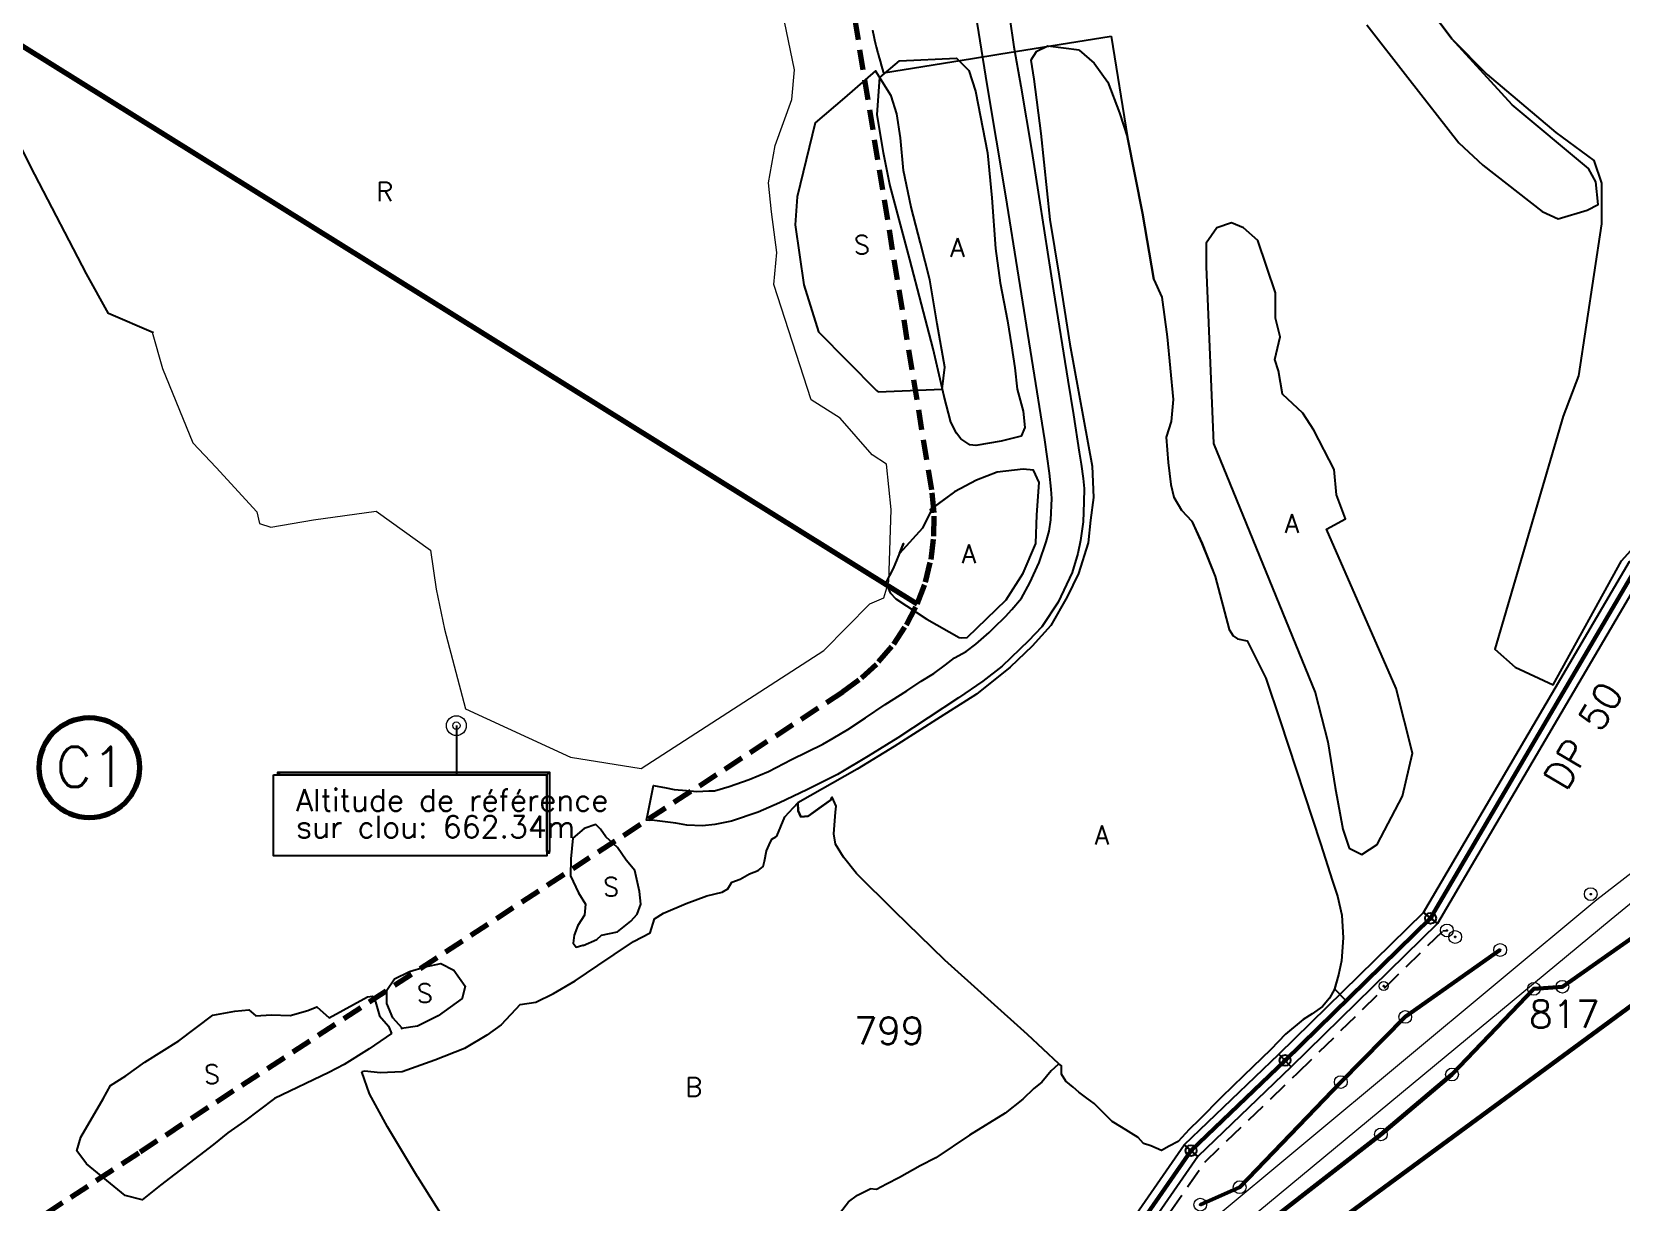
# Model space of a CAD drawing. Extents: x 2520721 to 2521796, y 1155654 to 1156356.
# Drawn here: x 2521320.3 to 2521634, y 1155810.4 to 1156041.5 of the extents above; entities that cross this region are included whole.
import ezdxf

# ---------------------------------------------------------------- set-up
doc = ezdxf.new("R2010")
doc.units = 0
doc.linetypes.add('HIDDEN', pattern=[6, 4, -2])
doc.layers.get('0').update_dxf_attribs({"linetype": 'CONTINUOUS'})
for name, color, linetype in [('831_', 7, 'CONTINUOUS'), ('A0240', 7, 'CONTINUOUS'), ('ALT_REF_9012', 7, 'CONTINUOUS'), ('B0241', 7, 'CONTINUOUS'), ('C0242', 7, 'CONTINUOUS'), ('CDS_NATURES', 7, 'CONTINUOUS'), ('P_RIM_TRE_EXPLOITATION', 7, 'CONTINUOUS'), ('P_RIM_TRE_EXTRACTION', 7, 'CONTINUOUS'), ('POINTS', 7, 'CONTINUOUS'), ('PROJET_CASIER', 7, 'CONTINUOUS'), ('PROPRIETE_IMMEUBLES', 7, 'CONTINUOUS'), ('RAMBLAIS0237', 7, 'CONTINUOUS'), ('S0239', 7, 'CONTINUOUS'), ('SITUATION_ROUTE_VOL_14-10-20128', 7, 'CONTINUOUS'), ('STRUCTURES0246', 7, 'CONTINUOUS'), ('TXT-IM', 7, 'CONTINUOUS')]:
    doc.layers.add(name, color=color, linetype=linetype)
doc.styles.get("Standard").update_dxf_attribs({"font": 'simplex'})

# ---------------------------------------------------------------- blocks, each defined once
blk = doc.blocks.new('*G252415')
at = {"color": 7}
for points in [[(494.9, 73.39, 0), (492.12, 75.56, 0), (532.75, 144.85, 0), (535.59, 142.78, 0)], [(466.02, 45.12, 0), (463.58, 47.64, 0), (492.12, 75.56, 0), (494.9, 73.39, 0)], [(447.58, 27.45, 0), (444.91, 29.73, 0), (463.58, 47.64, 0), (466.02, 45.12, 0)], [(439.28, 15.47, 0), (434.8, 15.15, 0), (444.91, 29.73, 0), (447.58, 27.45, 0)]]:
    blk.add_polyline3d(points, close=True, dxfattribs=at)
blk = doc.blocks.new('2')
at = {"layer": 'POINTS', "color": 8, "lineweight": 15}
blk.add_circle((0, 0), 0.5, dxfattribs=at)
at = {"layer": 'POINTS', "color": 7}
blk.add_circle((0, 0), 0.05, dxfattribs=at)
blk = doc.blocks.new('1')
at = {"layer": 'POINTS', "color": 8, "lineweight": 15}
blk.add_circle((0, 0), 0.7, dxfattribs=at)
at = {"layer": 'POINTS', "color": 7}
blk.add_circle((0, 0), 0.05, dxfattribs=at)
blk = doc.blocks.new('5')
at = {"color": 7}
blk.add_circle((0, 0), 0.6, dxfattribs=at)
at = {"layer": 'POINTS', "color": 8}
blk.add_circle((0, 0), 0.2, dxfattribs=at)
blk = doc.blocks.new('14')
at = {"layer": 'POINTS', "color": 7, "lineweight": 9}
blk.add_circle((0, 0), 1.09, dxfattribs=at)
at = {"layer": 'POINTS', "color": 7, "lineweight": 15}
blk.add_circle((0, 0), 0.4, dxfattribs=at)
blk = doc.blocks.new('*G514465')
at = {"color": 7}
for points in [[(0, 0.15, 0), (0, 0, 0), (-0.075, 0, 0), (-0.075, 0.15, 0)], [(14.8, 0.15, 0), (14.65, 0, 0), (0, 0, 0), (0, 0.15, 0)], [(14.8, -4.185, 0), (14.65, -4.185, 0), (14.65, 0, 0), (14.8, 0.15, 0)], [(14.8, -4.185, 0), (14.65, -4.185, 0), (14.65, -4.26, 0), (14.8, -4.26, 0)]]:
    blk.add_polyline3d(points, close=True, dxfattribs=at)
blk = doc.blocks.new('*G550396')
at = {"layer": 'TAS_FIN_2016', "color": 37, "lineweight": 20}
for points in [[(82.55, 114.5, 7.71), (84.16, 118.34, 7.23), (86.7, 121.12, 7.23)], [(136.67, 68.18, 0), (138.22, 69.6, 0), (132.02, 75.36, 0), (115.72, 90.03, 0), (105.74, 99.72, 0), (98.25, 107.13, 0), (95.73, 110.38, 0), (94.12, 112.95, 0), (93.79, 114.97, 0), (94.1, 119.25, 0), (94.24, 120.44, 0), (93.5, 122.22, 0), (93.15, 121.62, 0), (88.76, 118.48, 0), (87.32, 118.35, 0), (86.78, 119.54, 0), (86.7, 121.12, 0)], [(31.89, 81.3, 7.89), (34.99, 81.75, 7.91), (38.45, 83.48, 7.85), (42.79, 85.94, 7.82), (47.23, 89.01, 7.73), (50.43, 91.13, 7.67), (54.26, 93.71, 7.64), (57.57, 95.43, 7.85), (58.43, 98.17, 7.58), (60.21, 99.31, 7.52), (64.65, 101.24, 7.58), (68.74, 102.71, 7.21), (71.74, 103.46, 7.25), (72.86, 104.13, 7.35), (73.66, 105.43, 7.11), (75.35, 106.05, 7.22), (77.19, 107.07, 7.31), (78.85, 107.75, 7.53), (79.86, 108.53, 7.56), (80.14, 109.59, 7.43), (80.53, 111.6, 7.44), (81.05, 112.83, 7.42), (81.54, 113.89, 7.41), (82.34, 114.38, 7.62), (82.55, 114.5, 7.71)], [(31.89, 81.3, 0), (28.15, 77.3, 0), (25.35, 75.2, 0), (20.95, 72.6, 0), (15.05, 70.3, 0), (8.65, 68, 0), (4.25, 67.8, 0), (1.25, 68.1, 0), (0.67, 67.98, 0)], [(11.62, 47.28, 7.39), (5.73, 57.13, 8.35), (2.2, 63.67, 8.9), (0.67, 67.98, 9.3)], [(136.67, 68.18, 3.17), (134.83, 65.96, 3.06), (133.29, 64.67, 3.08), (131.12, 62.6, 2.96), (127.6, 59.82, 2.99), (120.57, 55.51, 3.07), (113.93, 50.99, 2.9), (110.82, 49.42, 2.92), (106.74, 47.13, 2.81), (104.21, 45.8, 2.86), (102.2, 44.78, 2.95), (100.96, 44.86, 2.84)], [(11.62, 47.28, 7.39), (17.92, 37.35, 6.52), (25.14, 25.28, 5.48), (31, 15.53, 4.47)], [(94.01, 38.87, 2.99), (96.72, 42.35, 2.87), (98.46, 43.65, 2.87), (100.96, 44.86, 2.84)], [(71.66, 32.89, 3.05), (67.8, 37.63, 3.61), (65.67, 39.44, 3.77), (64.54, 36.92, 3.72), (62.65, 35.31, 3.61), (60.35, 33.54, 3.65), (63.47, 30.76, 3.46), (68.17, 27.28, 3.04), (70.68, 23.95, 2.9), (71.75, 21.14, 2.66), (70.56, 19.29, 2.72), (67.61, 17.33, 2.77), (62.41, 13.68, 2.82), (55.48, 9.08, 3.05), (52, 6.38, 3.16), (47.72, 2.52, 3.11), (44.89, 0.51, 3.24), (42.68, 0, 3.33), (40.97, 1.07, 3.41)], [(94.01, 38.87, 2.95), (94.05, 37.41, 2.79), (93.93, 36.55, 2.8), (91.98, 34.94, 2.73), (89.97, 32.94, 2.81), (87.07, 31.12, 2.87), (84.98, 29.73, 2.86), (81.7, 27.75, 2.83), (79.97, 27.24, 2.68), (77.87, 26.93, 2.74), (76.13, 27.88, 2.96), (73.89, 30.04, 2.9), (71.66, 32.89, 3.05)], [(40.97, 1.07, 0), (38.03, 5.31, 0), (31, 15.53, 0)]]:
    blk.add_polyline3d(points, dxfattribs=at)
blk = doc.blocks.new('*G553915')
at = {"layer": 'TAS_FIN_2016', "color": 37}
for points in [[(82.55, 114.5, 7.71), (84.16, 118.34, 7.23), (86.7, 121.12, 7.23)], [(136.67, 68.18, 0), (138.22, 69.6, 0), (132.02, 75.36, 0), (115.72, 90.03, 0), (105.74, 99.72, 0), (98.25, 107.13, 0), (95.73, 110.38, 0), (94.12, 112.95, 0), (93.79, 114.97, 0), (94.1, 119.25, 0), (94.24, 120.44, 0), (93.5, 122.22, 0), (93.15, 121.62, 0), (88.76, 118.48, 0), (87.32, 118.35, 0), (86.78, 119.54, 0), (86.7, 121.12, 0)], [(31.89, 81.3, 7.89), (34.99, 81.75, 7.91), (38.45, 83.48, 7.85), (42.79, 85.94, 7.82), (47.23, 89.01, 7.73), (50.43, 91.13, 7.67), (54.26, 93.71, 7.64), (57.57, 95.43, 7.85), (58.43, 98.17, 7.58), (60.21, 99.31, 7.52), (64.65, 101.24, 7.58), (68.74, 102.71, 7.21), (71.74, 103.46, 7.25), (72.86, 104.13, 7.35), (73.66, 105.43, 7.11), (75.35, 106.05, 7.22), (77.19, 107.07, 7.31), (78.85, 107.75, 7.53), (79.86, 108.53, 7.56), (80.14, 109.59, 7.43), (80.53, 111.6, 7.44), (81.05, 112.83, 7.42), (81.54, 113.89, 7.41), (82.34, 114.38, 7.62), (82.55, 114.5, 7.71)], [(31.89, 81.3, 0), (28.15, 77.3, 0), (25.35, 75.2, 0), (20.95, 72.6, 0), (15.05, 70.3, 0), (8.65, 68, 0), (4.25, 67.8, 0), (1.25, 68.1, 0), (0.67, 67.98, 0)], [(11.62, 47.28, 7.39), (5.73, 57.13, 8.35), (2.2, 63.67, 8.9), (0.67, 67.98, 9.3)], [(136.67, 68.18, 3.17), (134.83, 65.96, 3.06), (133.29, 64.67, 3.08), (131.12, 62.6, 2.96), (127.6, 59.82, 2.99), (120.57, 55.51, 3.07), (113.93, 50.99, 2.9), (110.82, 49.42, 2.92), (106.74, 47.13, 2.81), (104.21, 45.8, 2.86), (102.2, 44.78, 2.95), (100.96, 44.86, 2.84)], [(11.62, 47.28, 7.39), (17.92, 37.35, 6.52), (25.14, 25.28, 5.48), (31, 15.53, 4.47)], [(94.01, 38.87, 2.99), (96.72, 42.35, 2.87), (98.46, 43.65, 2.87), (100.96, 44.86, 2.84)], [(71.66, 32.89, 3.05), (67.8, 37.63, 3.61), (65.67, 39.44, 3.77), (64.54, 36.92, 3.72), (62.65, 35.31, 3.61), (60.35, 33.54, 3.65), (63.47, 30.76, 3.46), (68.17, 27.28, 3.04), (70.68, 23.95, 2.9), (71.75, 21.14, 2.66), (70.56, 19.29, 2.72), (67.61, 17.33, 2.77), (62.41, 13.68, 2.82), (55.48, 9.08, 3.05), (52, 6.38, 3.16), (47.72, 2.52, 3.11), (44.89, 0.51, 3.24), (42.68, 0, 3.33), (40.97, 1.07, 3.41)], [(94.01, 38.87, 2.95), (94.05, 37.41, 2.79), (93.93, 36.55, 2.8), (91.98, 34.94, 2.73), (89.97, 32.94, 2.81), (87.07, 31.12, 2.87), (84.98, 29.73, 2.86), (81.7, 27.75, 2.83), (79.97, 27.24, 2.68), (77.87, 26.93, 2.74), (76.13, 27.88, 2.96), (73.89, 30.04, 2.9), (71.66, 32.89, 3.05)], [(40.97, 1.07, 0), (38.03, 5.31, 0), (31, 15.53, 0)]]:
    blk.add_polyline3d(points, dxfattribs=at)
blk = doc.blocks.new('*G565696')
at = {"layer": 'PROPRIETE_IMMEUBLES', "color": 3}
for points in [[(55.520002, 217.220001, 8.320001), (49.349997, 218.009979, 7.920001), (47.039999, 216.889984, 7.769999), (45.990004, 215.209991, 7.670001), (46.550001, 211.449981, 7.62), (47.919996, 200.720001, 7.36), (49.709997, 183.73999, 7.15), (51.569998, 172.579986, 7.070001), (53.679998, 159.179992, 6.96), (58.090002, 135.049987, 6.670001), (58.349997, 128.910003, 6.48), (57.770002, 124.410003, 6.589999), (57.26, 119.949981, 6.580001), (55.349997, 113.889984, 6.48), (53.130003, 109.279998, 6.48), (49.889997, 103.630004, 6.259999), (46.209997, 99.519989, 6.170001), (41.870001, 95.410003, 6.240001), (35.240004, 90.049987, 6.000001), (28.059999, 85.48999, 5.920001), (18.980001, 79.720001, 5.89), (11.719999, 75.279998, 5.7), (0, 68.630004, 5.580001), (0.08, 67.049987, 5.88), (0.620001, 65.859985, 6.070001), (2.059999, 65.98999, 6.29), (4.679998, 67.869995, 6.64), (6.449999, 69.130004, 6.759999), (6.800001, 69.72998, 6.759999)], [(55.520002, 217.220001, 8.320001), (58.44, 214.609985, 8.429999), (61.179998, 210.889984, 8.759999), (63.459997, 204.829986, 8.19), (65.039999, 199.959991, 7.96)], [(70.219999, 171.910003, 6.55), (67.980001, 185.009979, 7.39), (65.039999, 199.959991, 7.96)], [(70.219999, 171.910003, 6.55), (71.840002, 168.459991, 6.500001), (72.880003, 160.630004, 6.330001), (74.090002, 148.209991, 5.849999), (73.669996, 143.910003, 6.099999), (72.663122, 140.789859, 5.608644), (73.099997, 135.799987, 6.009999), (73.58, 131.459991, 6.06), (74.200003, 128.949981, 6.000001), (75.709997, 126.410003, 5.820001), (77.740004, 124.179992, 5.56), (79.749998, 119.789978, 5.44), (82.359999, 113.269989, 5.28), (85.090002, 102.850006, 5.21), (85.870001, 101.589996, 5.410001), (86.749998, 101.009979, 5.06), (88.65, 100.589996, 5.03), (92.349997, 93.23999, 5.03), (95.15, 84.820007, 4.73), (103.109999, 60.600006, 3.37), (105.509993, 53.169998, 2.64), (106.499998, 50.149993, 2.4), (107.339994, 46.419998, 2.15), (107.619993, 41.969986, 1.81), (107.290007, 37.439987, 1.66), (106.669996, 34.659988, 1.53), (105.889997, 31.829986, 1.51), (104.910002, 30.059997, 1.59), (103.509993, 28.409988, 1.42), (101.469999, 26.929992, 1.51), (99.710005, 25.819992, 1.45), (96.230001, 22.909988, 1.24), (93.349997, 19.879989, 1.24), (87.959997, 14.73999, 0.99), (83.630003, 10.519989, 0.77), (79.230001, 6.119995, 0.25), (77.209997, 4.139999, 0.24), (75.069998, 1.73999, 0.26), (73.279997, 0.809997, 0.15), (71.740004, 0, 0), (69.669996, 0.889999, 0.08), (68.209997, 1.34999, 0.11), (67.139997, 2.509994, 0.27), (63.840002, 4.569992, 0.5), (61.993386, 5.662868, 0.624718)], [(58.480001, 9.269989, 1.01), (57.029997, 10.299987, 1.15), (55.419996, 11.459991, 1.24), (54.300001, 12.469986, 1.25), (52.880003, 13.659988, 1.38), (52.043411, 15.017053, 1.589019), (52.029997, 16.679992, 1.62), (51.520002, 17.109985, 1.79), (45.319998, 22.869995, 1.79), (29.019998, 37.539993, 3.67), (19.039999, 47.229995, 4.75), (11.550001, 54.639999, 5.36), (9.030001, 57.889999, 5.87), (7.42, 60.459991, 6.11), (7.089998, 62.47998, 6.320001), (7.4, 66.759979, 6.55), (7.539999, 67.949981, 6.7), (6.800001, 69.72998, 6.759999)]]:
    blk.add_polyline3d(points, dxfattribs=at)
at = {"layer": 'TAS_28_06_2016-TN', "color": 7}
blk.add_line((61.993386, 5.662868, 0.624718), (58.480001, 9.269989, 1.01), dxfattribs=at)
blk = doc.blocks.new('*G573932')
at = {"layer": 'PROPRIETE_IMMEUBLES', "color": 3}
for points in [[(55.520002, 217.220001, 8.320001), (49.349997, 218.009979, 7.920001), (47.039999, 216.889984, 7.769999), (45.990004, 215.209991, 7.670001), (46.550001, 211.449981, 7.62), (47.919996, 200.720001, 7.36), (49.709997, 183.73999, 7.15), (51.569998, 172.579986, 7.070001), (53.679998, 159.179992, 6.96), (58.090002, 135.049987, 6.670001), (58.349997, 128.910003, 6.48), (57.770002, 124.410003, 6.589999), (57.26, 119.949981, 6.580001), (55.349997, 113.889984, 6.48), (53.130003, 109.279998, 6.48), (49.889997, 103.630004, 6.259999), (46.209997, 99.519989, 6.170001), (41.870001, 95.410003, 6.240001), (35.240004, 90.049987, 6.000001), (28.059999, 85.48999, 5.920001), (18.980001, 79.720001, 5.89), (11.719999, 75.279998, 5.7), (0, 68.630004, 5.580001), (0.08, 67.049987, 5.88), (0.620001, 65.859985, 6.070001), (2.059999, 65.98999, 6.29), (4.679998, 67.869995, 6.64), (6.449999, 69.130004, 6.759999), (6.800001, 69.72998, 6.759999)], [(55.520002, 217.220001, 8.320001), (58.44, 214.609985, 8.429999), (61.179998, 210.889984, 8.759999), (63.459997, 204.829986, 8.19), (65.039999, 199.959991, 7.96)], [(70.219999, 171.910003, 6.55), (67.980001, 185.009979, 7.39), (65.039999, 199.959991, 7.96)], [(70.219999, 171.910003, 6.55), (71.840002, 168.459991, 6.500001), (72.880003, 160.630004, 6.330001), (74.090002, 148.209991, 5.849999), (73.669996, 143.910003, 6.099999), (72.663122, 140.789859, 5.608644), (73.099997, 135.799987, 6.009999), (73.58, 131.459991, 6.06), (74.200003, 128.949981, 6.000001), (75.709997, 126.410003, 5.820001), (77.740004, 124.179992, 5.56), (79.749998, 119.789978, 5.44), (82.359999, 113.269989, 5.28), (85.090002, 102.850006, 5.21), (85.870001, 101.589996, 5.410001), (86.749998, 101.009979, 5.06), (88.65, 100.589996, 5.03), (92.349997, 93.23999, 5.03), (95.15, 84.820007, 4.73), (103.109999, 60.600006, 3.37), (105.509993, 53.169998, 2.64), (106.499998, 50.149993, 2.4), (107.339994, 46.419998, 2.15), (107.619993, 41.969986, 1.81), (107.290007, 37.439987, 1.66), (106.669996, 34.659988, 1.53), (105.889997, 31.829986, 1.51), (104.910002, 30.059997, 1.59), (103.509993, 28.409988, 1.42), (101.469999, 26.929992, 1.51), (99.710005, 25.819992, 1.45), (96.230001, 22.909988, 1.24), (93.349997, 19.879989, 1.24), (87.959997, 14.73999, 0.99), (83.630003, 10.519989, 0.77), (79.230001, 6.119995, 0.25), (77.209997, 4.139999, 0.24), (75.069998, 1.73999, 0.26), (73.279997, 0.809997, 0.15), (71.740004, 0, 0), (69.669996, 0.889999, 0.08), (68.209997, 1.34999, 0.11), (67.139997, 2.509994, 0.27), (63.840002, 4.569992, 0.5), (61.993386, 5.662868, 0.624718)], [(58.480001, 9.269989, 1.01), (57.029997, 10.299987, 1.15), (55.419996, 11.459991, 1.24), (54.300001, 12.469986, 1.25), (52.880003, 13.659988, 1.38), (52.043411, 15.017053, 1.589019), (52.029997, 16.679992, 1.62), (51.520002, 17.109985, 1.79), (45.319998, 22.869995, 1.79), (29.019998, 37.539993, 3.67), (19.039999, 47.229995, 4.75), (11.550001, 54.639999, 5.36), (9.030001, 57.889999, 5.87), (7.42, 60.459991, 6.11), (7.089998, 62.47998, 6.320001), (7.4, 66.759979, 6.55), (7.539999, 67.949981, 6.7), (6.800001, 69.72998, 6.759999)]]:
    blk.add_polyline3d(points, dxfattribs=at)
at = {"layer": 'TAS_28_06_2016-TN', "color": 7}
blk.add_line((61.993386, 5.662868, 0.624718), (58.480001, 9.269989, 1.01), dxfattribs=at)
blk = doc.blocks.new('*G577021')
at = {"layer": 'TAS_28_06_2016-TN', "color": 35}
for p, q in [((19.48, 191.62, 0), (19.74, 190.37, 0)), ((19.74, 190.37, 0), (19.87, 189.69, 0)), ((19.87, 189.69, 0), (20.05, 188.84, 0)), ((20.05, 188.84, 0), (20.15, 188.33, 0)), ((20.15, 188.33, 0), (20.44, 187.31, 0)), ((44.4, 186.86, 0), (66.57, 190.43, 0)), ((66.57, 190.43), (69.76, 170.43)), ((20.44, 187.31, 0), (20.5, 187.09, 0)), ((20.5, 187.09, 0), (20.55, 186.92, 0)), ((20.55, 186.92, 0), (20.63, 186.63, 0)), ((20.63, 186.63, 0), (20.95, 185.48, 0)), ((20.95, 185.48, 0), (21.22, 184.53, 0)), ((21.6, 183.18, 0), (39.18, 186.02, 0)), ((39.18, 186.02, 0), (44.4, 186.86, 0)), ((21.22, 184.53, 0), (21.36, 184.02, 0)), ((21.36, 184.02, 0), (21.6, 183.18, 0)), ((69.76, 170.43), (72.7, 155.48)), ((72.7, 155.48), (74.94, 142.38)), ((74.94, 142.38), (76.56, 138.93)), ((76.56, 138.93), (77.6, 131.1)), ((77.6, 131.1), (78.81, 118.68)), ((78.81, 118.68), (78.39, 114.38)), ((78.39, 114.38), (77.38, 111.26)), ((77.38, 111.26), (77.82, 106.27)), ((77.82, 106.27), (78.3, 101.93)), ((78.3, 101.93), (78.92, 99.42)), ((78.92, 99.42), (80.43, 96.88)), ((80.43, 96.88), (82.46, 94.65)), ((82.46, 94.65), (84.47, 90.26)), ((84.47, 90.26), (87.08, 83.74)), ((129.59, 16.31), (170.24, 85.65)), ((87.08, 83.74), (89.81, 73.32)), ((89.81, 73.32), (90.59, 72.06)), ((90.59, 72.06), (91.47, 71.48)), ((91.47, 71.48), (93.37, 71.06)), ((93.37, 71.06), (97.07, 63.71)), ((97.07, 63.71), (99.87, 55.29)), ((99.87, 55.29), (107.83, 31.07)), ((107.83, 31.07), (110.23, 23.64)), ((110.23, 23.64), (111.22, 20.62)), ((111.22, 20.62), (112.06, 16.89)), ((112.06, 16.89), (112.34, 12.44)), ((112.92, 0), (129.59, 16.31)), ((112.34, 12.44), (112.01, 7.91)), ((112.01, 7.91), (111.39, 5.13)), ((111.39, 5.13), (110.62, 2.34)), ((110.62, 2.34), (112.92, 0))]:
    blk.add_line(p, q, dxfattribs=at)
blk = doc.blocks.new('*G590612')
at = {"layer": 'TAS_28_06_2016-TN', "color": 35, "lineweight": 20}
for p, q in [((19.48, 191.62, 0), (19.74, 190.37, 0)), ((19.74, 190.37, 0), (19.87, 189.69, 0)), ((19.87, 189.69, 0), (20.05, 188.84, 0)), ((20.05, 188.84, 0), (20.15, 188.33, 0)), ((20.15, 188.33, 0), (20.44, 187.31, 0)), ((44.4, 186.86, 0), (66.57, 190.43, 0)), ((66.57, 190.43), (69.76, 170.43)), ((20.44, 187.31, 0), (20.5, 187.09, 0)), ((20.5, 187.09, 0), (20.55, 186.92, 0)), ((20.55, 186.92, 0), (20.63, 186.63, 0)), ((20.63, 186.63, 0), (20.95, 185.48, 0)), ((20.95, 185.48, 0), (21.22, 184.53, 0)), ((21.6, 183.18, 0), (39.18, 186.02, 0)), ((39.18, 186.02, 0), (44.4, 186.86, 0)), ((21.22, 184.53, 0), (21.36, 184.02, 0)), ((21.36, 184.02, 0), (21.6, 183.18, 0)), ((69.76, 170.43), (72.7, 155.48)), ((72.7, 155.48), (74.94, 142.38)), ((74.94, 142.38), (76.56, 138.93)), ((76.56, 138.93), (77.6, 131.1)), ((77.6, 131.1), (78.81, 118.68)), ((78.81, 118.68), (78.39, 114.38)), ((78.39, 114.38), (77.38, 111.26)), ((77.38, 111.26), (77.82, 106.27)), ((77.82, 106.27), (78.3, 101.93)), ((78.3, 101.93), (78.92, 99.42)), ((78.92, 99.42), (80.43, 96.88)), ((80.43, 96.88), (82.46, 94.65)), ((82.46, 94.65), (84.47, 90.26)), ((84.47, 90.26), (87.08, 83.74)), ((129.59, 16.31), (170.24, 85.65)), ((87.08, 83.74), (89.81, 73.32)), ((89.81, 73.32), (90.59, 72.06)), ((90.59, 72.06), (91.47, 71.48)), ((91.47, 71.48), (93.37, 71.06)), ((93.37, 71.06), (97.07, 63.71)), ((97.07, 63.71), (99.87, 55.29)), ((99.87, 55.29), (107.83, 31.07)), ((107.83, 31.07), (110.23, 23.64)), ((110.23, 23.64), (111.22, 20.62)), ((111.22, 20.62), (112.06, 16.89)), ((112.06, 16.89), (112.34, 12.44)), ((112.92, 0), (129.59, 16.31)), ((112.34, 12.44), (112.01, 7.91)), ((112.01, 7.91), (111.39, 5.13)), ((111.39, 5.13), (110.62, 2.34)), ((110.62, 2.34), (112.92, 0))]:
    blk.add_line(p, q, dxfattribs=at)
blk = doc.blocks.new('*G609309')
at = {"layer": 'RAMBLAIS0237', "color": 7, "lineweight": 20}
blk.add_polyline3d([(107.18, 133.51, 0), (115.47, 117.26, 0), (125.68, 97.65, 0), (130, 89.8, 0), (138.6, 86.12, 0), (140.64, 78.97, 0), (146.68, 64.27, 0), (151.27, 59.42, 0), (159.29, 50.64, 0), (159.84, 48.33, 0), (162.07, 47.6, 0), (170.49, 49.05, 0), (182.81, 50.77, 0), (193.53, 43.08, 0), (194.67, 35.35, 0), (196.33, 27.48, 0), (200.45, 11.74, 0), (221.2, 2.19, 0), (235.12, 0, 0), (249.06, 8.96, 0), (271.15, 23.27, 0), (280.27, 32.48, 0), (282.98, 33.68, 0), (284.03, 36.97, 0), (284.48, 51.13, 0), (283.54, 60.05, 0), (280.72, 61.89, 0), (274.39, 69.14, 0), (268.66, 72.75, 0), (261.3, 95.55, 0), (261.92, 101.84, 0), (260.84, 109.86, 0), (260.25, 115.61, 0), (261.59, 122.96, 0), (264.84, 132.04, 0), (265.4, 137.9, 0), (263.41, 147.44, 0)], dxfattribs=at)
blk = doc.blocks.new('*G611316')
at = {"layer": 'RAMBLAIS0237', "color": 7, "lineweight": 20}
blk.add_polyline3d([(107.18, 133.51, 0), (115.47, 117.26, 0), (125.68, 97.65, 0), (130, 89.8, 0), (138.6, 86.12, 0), (140.64, 78.97, 0), (146.68, 64.27, 0), (151.27, 59.42, 0), (159.29, 50.64, 0), (159.84, 48.33, 0), (162.07, 47.6, 0), (170.49, 49.05, 0), (182.81, 50.77, 0), (193.53, 43.08, 0), (194.67, 35.35, 0), (196.33, 27.48, 0), (200.45, 11.74, 0), (221.2, 2.19, 0), (235.12, 0, 0), (249.06, 8.96, 0), (271.15, 23.27, 0), (280.27, 32.48, 0), (282.98, 33.68, 0), (284.03, 36.97, 0), (284.48, 51.13, 0), (283.54, 60.05, 0), (280.72, 61.89, 0), (274.39, 69.14, 0), (268.66, 72.75, 0), (261.3, 95.55, 0), (261.92, 101.84, 0), (260.84, 109.86, 0), (260.25, 115.61, 0), (261.59, 122.96, 0), (264.84, 132.04, 0), (265.4, 137.9, 0), (263.41, 147.44, 0)], dxfattribs=at)

msp = doc.modelspace()

# ---------------------------------------------------------------- linework, layer by layer
at = {"layer": '831_', "color": 153}
msp.add_line((2521512.523, 1155914.246, 656.91), (2521512.523, 1155914.246, 656.91), dxfattribs=at)
at = {"layer": 'A0240', "color": 7}
for points in [[(2521590.564, 1156105.572, 0), (2521589.064, 1156095.072, 0), (2521586.563, 1156088.572, 0), (2521586.563, 1156084.572, 0), (2521596.563, 1156070.072, 0), (2521598.563, 1156064.572, 0), (2521597.563, 1156062.072, 0), (2521594.563, 1156053.072, 0), (2521596.063, 1156046.072, 0), (2521600.563, 1156040.072, 0), (2521607.563, 1156033.072, 0), (2521621.063, 1156021.572, 0), (2521628.563, 1156016.072, 0), (2521630.063, 1156011.572, 0), (2521630.063, 1156003.572, 0), (2521625.563, 1155973.572, 0), (2521622.563, 1155965.572, 0), (2521609.062, 1155919.572, 0), (2521613.062, 1155916.072, 0), (2521620.562, 1155912.572, 0), (2521634.062, 1155937.072, 0), (2521665.563, 1155972.072, 0), (2521691.063, 1155989.572, 0), (2521690.563, 1155998.072, 0)], [(2521506.583, 1156029.772, 667.28), (2521508.933, 1156017.572, 667.32), (2521509.813, 1156008.702, 666.95), (2521510.493, 1155998.692, 667.13), (2521511.442, 1155991.932, 667.01), (2521512.872, 1155984.422, 666.81), (2521513.702, 1155979.472, 666.77), (2521514.302, 1155975.152, 666.73), (2521514.772, 1155970.942, 666.69), (2521515.942, 1155966.572, 666.52), (2521516.312, 1155963.372, 666.63), (2521515.602, 1155961.662, 666.56), (2521511.652, 1155960.652, 666.89), (2521506.652, 1155959.832, 666.87), (2521505.452, 1155959.942, 667.03), (2521503.702, 1155961.102, 666.95), (2521502.792, 1155962.272, 667.25), (2521501.692, 1155964.442, 667.37), (2521500.362, 1155969.472, 667.75), (2521498.202, 1155978.862, 667.67), (2521493.632, 1155996.522, 667.14), (2521489.643, 1156011.342, 666.96), (2521488.393, 1156017.562, 666.89), (2521487.133, 1156025.132, 666.79), (2521487.683, 1156032.472, 667.28), (2521491.583, 1156035.772, 667.28), (2521502.833, 1156036.272, 667.28), (2521505.283, 1156033.872, 667.28)], [(2521585.812, 1155881.072, 0), (2521590.812, 1155890.572, 0), (2521592.812, 1155899.072, 0), (2521589.562, 1155911.822, 0), (2521575.812, 1155943.322, 0), (2521579.562, 1155945.322, 0), (2521577.812, 1155950.072, 0), (2521577.312, 1155955.072, 0), (2521573.312, 1155962.822, 0), (2521571.162, 1155966.172, 0), (2521567.162, 1155969.972, 0), (2521566.363, 1155974.572, 0), (2521565.663, 1155976.772, 0), (2521566.663, 1155981.272, 0), (2521565.763, 1155984.972, 0), (2521565.763, 1155989.972, 0), (2521562.263, 1156000.272, 0), (2521559.463, 1156002.772, 0), (2521557.063, 1156003.772, 0), (2521554.163, 1156002.772, 0), (2521552.063, 1155999.772, 0), (2521552.063, 1155995.172, 0), (2521553.562, 1155960.172, 0), (2521573.562, 1155911.072, 0), (2521576.062, 1155901.322, 0), (2521577.562, 1155892.322, 0), (2521579.062, 1155884.072, 0), (2521580.312, 1155880.322, 0), (2521582.812, 1155879.072, 0)], [(2521503.744, 1155921.834, 665.351), (2521504.944, 1155921.934, 665.155), (2521512.644, 1155929.334, 665.387), (2521515.944, 1155934.634, 665.465), (2521518.444, 1155940.434, 665.636), (2521518.644, 1155946.134, 665.904), (2521519.144, 1155952.534, 665.899), (2521518.044, 1155954.934, 666.192), (2521515.944, 1155955.134, 666.635), (2521510.844, 1155954.534, 667.482), (2521506.744, 1155952.934, 667.473), (2521502.444, 1155950.634, 666.645), (2521497.644, 1155947.134, 666.654), (2521498.096, 1155947.505, 665.351), (2521496.106, 1155943.485, 665.351), (2521491.546, 1155938.478, 665.351), (2521492.344, 1155940.434, 667.029), (2521490.344, 1155935.534, 667.537), (2521488.844, 1155932.734, 667.536), (2521489.744, 1155930.734, 666.829), (2521490.844, 1155929.534, 665.971), (2521496.944, 1155925.534, 665.276), (2521503.344, 1155921.934, 665.52)]]:
    msp.add_polyline3d(points, close=True, dxfattribs=at)
at = {"layer": 'A0240', "color": 48, "lineweight": 20}
for points in [[(2521590.564, 1156105.572, 0), (2521589.064, 1156095.072, 0), (2521586.563, 1156088.572, 0), (2521586.563, 1156084.572, 0), (2521596.563, 1156070.072, 0), (2521598.563, 1156064.572, 0), (2521597.563, 1156062.072, 0), (2521594.563, 1156053.072, 0), (2521596.063, 1156046.072, 0), (2521600.563, 1156040.072, 0), (2521607.563, 1156033.072, 0), (2521621.063, 1156021.572, 0), (2521628.563, 1156016.072, 0), (2521630.063, 1156011.572, 0), (2521630.063, 1156003.572, 0), (2521625.563, 1155973.572, 0), (2521622.563, 1155965.572, 0), (2521609.062, 1155919.572, 0), (2521613.062, 1155916.072, 0), (2521620.562, 1155912.572, 0), (2521634.062, 1155937.072, 0), (2521665.563, 1155972.072, 0), (2521691.063, 1155989.572, 0), (2521690.563, 1155998.072, 0)], [(2521506.583, 1156029.772, 667.28), (2521508.933, 1156017.572, 667.32), (2521509.813, 1156008.702, 666.95), (2521510.493, 1155998.692, 667.13), (2521511.442, 1155991.932, 667.01), (2521512.872, 1155984.422, 666.81), (2521513.702, 1155979.472, 666.77), (2521514.302, 1155975.152, 666.73), (2521514.772, 1155970.942, 666.69), (2521515.942, 1155966.572, 666.52), (2521516.312, 1155963.372, 666.63), (2521515.602, 1155961.662, 666.56), (2521511.652, 1155960.652, 666.89), (2521506.652, 1155959.832, 666.87), (2521505.452, 1155959.942, 667.03), (2521503.702, 1155961.102, 666.95), (2521502.792, 1155962.272, 667.25), (2521501.692, 1155964.442, 667.37), (2521500.362, 1155969.472, 667.75), (2521498.202, 1155978.862, 667.67), (2521493.632, 1155996.522, 667.14), (2521489.643, 1156011.342, 666.96), (2521488.393, 1156017.562, 666.89), (2521487.133, 1156025.132, 666.79), (2521487.683, 1156032.472, 667.28), (2521491.583, 1156035.772, 667.28), (2521502.833, 1156036.272, 667.28), (2521505.283, 1156033.872, 667.28)], [(2521585.812, 1155881.072, 0), (2521590.812, 1155890.572, 0), (2521592.812, 1155899.072, 0), (2521589.562, 1155911.822, 0), (2521575.812, 1155943.322, 0), (2521579.562, 1155945.322, 0), (2521577.812, 1155950.072, 0), (2521577.312, 1155955.072, 0), (2521573.312, 1155962.822, 0), (2521571.162, 1155966.172, 0), (2521567.162, 1155969.972, 0), (2521566.363, 1155974.572, 0), (2521565.663, 1155976.772, 0), (2521566.663, 1155981.272, 0), (2521565.763, 1155984.972, 0), (2521565.763, 1155989.972, 0), (2521562.263, 1156000.272, 0), (2521559.463, 1156002.772, 0), (2521557.063, 1156003.772, 0), (2521554.163, 1156002.772, 0), (2521552.063, 1155999.772, 0), (2521552.063, 1155995.172, 0), (2521553.562, 1155960.172, 0), (2521573.562, 1155911.072, 0), (2521576.062, 1155901.322, 0), (2521577.562, 1155892.322, 0), (2521579.062, 1155884.072, 0), (2521580.312, 1155880.322, 0), (2521582.812, 1155879.072, 0)], [(2521503.744, 1155921.834, 665.351), (2521504.944, 1155921.934, 665.155), (2521512.644, 1155929.334, 665.387), (2521515.944, 1155934.634, 665.465), (2521518.444, 1155940.434, 665.636), (2521518.644, 1155946.134, 665.904), (2521519.144, 1155952.534, 665.899), (2521518.044, 1155954.934, 666.192), (2521515.944, 1155955.134, 666.635), (2521510.844, 1155954.534, 667.482), (2521506.744, 1155952.934, 667.473), (2521502.444, 1155950.634, 666.645), (2521498.096, 1155947.505, 665.351), (2521496.106, 1155943.485, 665.351), (2521491.546, 1155938.478, 665.351), (2521490.344, 1155935.534, 667.537), (2521488.844, 1155932.734, 667.536), (2521489.744, 1155930.734, 666.829), (2521490.844, 1155929.534, 665.971), (2521496.944, 1155925.534, 665.276), (2521503.344, 1155921.934, 665.52)]]:
    msp.add_polyline3d(points, close=True, dxfattribs=at)
at = {"layer": 'A0240', "color": 7}
msp.add_polyline3d([(2521583.763, 1156042.872, 0), (2521591.863, 1156032.472, 0), (2521601.963, 1156019.572, 0), (2521606.663, 1156015.172, 0), (2521618.363, 1156005.972, 0), (2521621.563, 1156004.572, 0), (2521627.263, 1156006.272, 0), (2521629.463, 1156007.372, 0), (2521628.963, 1156011.872, 0), (2521627.563, 1156014.472, 0), (2521612.463, 1156027.072, 0), (2521600.563, 1156040.072, 0), (2521596.063, 1156046.072, 0)], dxfattribs=at)
at = {"layer": 'A0240', "color": 48, "lineweight": 20}
msp.add_polyline3d([(2521583.763, 1156042.872, 0), (2521591.863, 1156032.472, 0), (2521601.963, 1156019.572, 0), (2521606.663, 1156015.172, 0), (2521618.363, 1156005.972, 0), (2521621.563, 1156004.572, 0), (2521627.263, 1156006.272, 0), (2521629.463, 1156007.372, 0), (2521628.963, 1156011.872, 0), (2521627.563, 1156014.472, 0), (2521612.463, 1156027.072, 0), (2521600.563, 1156040.072, 0), (2521596.063, 1156046.072, 0)], dxfattribs=at)
at = {"layer": 'ALT_REF_9012', "color": 7}
msp.add_line((2521404.128, 1155904.504), (2521404.128, 1155894.784), dxfattribs=at)
msp.add_polyline3d([(2521368.061, 1155894.784, 0), (2521421.99, 1155894.784, 0), (2521421.99, 1155878.822, 0), (2521368.061, 1155878.822, 0)], close=True, dxfattribs=at)
at = {"layer": 'CDS_NATURES', "color": 8}
msp.add_polyline3d([(2521514.361, 1156190.295, 0), (2521519.333, 1156185.352, 0), (2521693.994, 1155998.455, 0), (2521692.746, 1155987.61, 0), (2521666.096, 1155968.306, 0), (2521637.036, 1155935.843, 0), (2521596.363, 1155866.489, 0), (2521567.663, 1155838.409, 0), (2521549.113, 1155820.618, 0), (2521539.906, 1155807.337, 0)], dxfattribs=at)
at = {"layer": 'CDS_NATURES', "color": 8, "lineweight": 9}
for points in [[(2521552.061, 1155805.985, 0), (2521629.144, 1155870.21, 0), (2521648.618, 1155885.267, 0)], [(2521553.451, 1155801.215, 0), (2521632.004, 1155866.281, 0), (2521651.151, 1155881.956, 0)]]:
    msp.add_polyline3d(points, dxfattribs=at)
at = {"layer": 'CDS_NATURES', "color": 8, "linetype": 'HIDDEN'}
msp.add_polyline3d([(2521544.995, 1155808.534, 0), (2521551.789, 1155818.335, 0), (2521570.098, 1155835.895, 0), (2521598.81, 1155863.987, 0), (2521599.58, 1155864.068, 0)], dxfattribs=at)
at = {"layer": 'P_RIM_TRE_EXPLOITATION', "color": 161, "linetype": 'HIDDEN', "lineweight": 158}
msp.add_polyline3d([(2521267.824, 1155771.984, 0), (2521341.744, 1155820.392, 0), (2521442.048, 1155886.077, 0), (2521480.376, 1155911.177, 0), (2521484.08, 1155913.92, 0), (2521487.443, 1155917.07, 0), (2521490.422, 1155920.587, 0), (2521492.977, 1155924.422, 0), (2521495.073, 1155928.526, 0), (2521496.684, 1155932.844, 0), (2521497.787, 1155937.319, 0), (2521498.368, 1155941.891, 0), (2521498.42, 1155946.499, 0), (2521497.941, 1155951.082, 0), (2521463.741, 1156160.673, 0), (2521444.207, 1156163.074, 0), (2521434.404, 1156164.895, 0), (2521352.024, 1156188.446, 0), (2521349.789, 1156188.923, 0), (2521198.816, 1156232.686, 0)], dxfattribs=at)
at = {"layer": 'PROJET_CASIER', "color": 7, "lineweight": 120}
msp.add_polyline3d([(2521016.974, 1156135.699, 0), (2521226.969, 1156095.809, 0), (2521495.073, 1155928.526, 0)], dxfattribs=at)
msp.add_circle((2521331.69, 1155896.201), 9.879, dxfattribs=at)
at = {"layer": 'PROPRIETE_IMMEUBLES', "color": 8, "lineweight": 60}
msp.add_line((2521754.521, 1155936.489), (2521568.227, 1155799.419), dxfattribs=at)
for points in [[(2521692.746, 1155987.61, 0), (2521666.096, 1155968.306, 0), (2521637.036, 1155935.843, 0), (2521596.363, 1155866.489, 0), (2521567.663, 1155838.409, 0), (2521549.113, 1155820.618, 0), (2521539.906, 1155807.337, 0)], [(2521554.22, 1155798.576, 0), (2521586.573, 1155823.799, 0), (2521600.593, 1155835.631, 0), (2521616.775, 1155852.554, 0), (2521622.381, 1155852.957, 0), (2521655.248, 1155876.009, 0), (2521679.901, 1155889.752, 0), (2521698.622, 1155904.995, 0), (2521732.371, 1155927.739, 0), (2521754.521, 1155936.489, 0)], [(2521550.913, 1155809.927, 0), (2521558.702, 1155813.383, 0), (2521578.649, 1155834.132, 0), (2521591.366, 1155847, 0), (2521610.102, 1155860.216, 0)]]:
    msp.add_polyline3d(points, dxfattribs=at)
at = {"layer": 'S0239', "color": 8, "lineweight": 20}
for points in [[(2521487.33, 1155970.389, 0), (2521499.992, 1155970.943, 0), (2521500.506, 1155975.282, 0), (2521499.013, 1155983.828, 0), (2521497.579, 1155992.537, 0), (2521495.702, 1155999.765, 0), (2521493.891, 1156006.845, 0), (2521492.365, 1156014.072, 0), (2521491.748, 1156020.546, 0), (2521491.041, 1156025.258, 0), (2521489.919, 1156028.812, 0), (2521486.863, 1156033.763, 0), (2521480.73, 1156028.425, 0), (2521474.903, 1156023.498, 0), (2521471.349, 1156008.908, 0), (2521470.985, 1156003.382, 0), (2521472.667, 1155991.502, 0), (2521475.604, 1155982.24, 0), (2521486.98, 1155970.743, 0)], [(2521429.166, 1155861.117, 0), (2521431.845, 1155862.277, 0), (2521432.74, 1155863.163, 0), (2521435.932, 1155863.811, 0), (2521438.554, 1155865.9, 0), (2521439.796, 1155867.296, 0), (2521440.541, 1155869.261, 0), (2521440.288, 1155871.76, 0), (2521439.327, 1155875.9, 0), (2521437.617, 1155877.976, 0), (2521435.906, 1155880.424, 0), (2521433.627, 1155882.566, 0), (2521432.581, 1155884.092, 0), (2521431.643, 1155884.974, 0), (2521429.343, 1155884.168, 0), (2521427.076, 1155882.298, 0), (2521426.729, 1155878.229, 0), (2521426.617, 1155874.832, 0), (2521428.203, 1155871.486, 0), (2521429.581, 1155869.255, 0), (2521429.402, 1155867.071, 0), (2521428.121, 1155865.028, 0), (2521427.372, 1155863.134, 0), (2521427.145, 1155861.535, 0), (2521427.743, 1155860.788, 0), (2521429.097, 1155861.176, 0)], [(2521393.416, 1155844.752, 0), (2521391.597, 1155846.847, 0), (2521390.421, 1155849.621, 0), (2521390.429, 1155852.278, 0), (2521391.902, 1155854.528, 0), (2521394.881, 1155855.995, 0), (2521397.962, 1155856.915, 0), (2521401.086, 1155857.551, 0), (2521403.601, 1155856.231, 0), (2521405.83, 1155853.079, 0), (2521405.27, 1155850.624, 0), (2521400.518, 1155847.204, 0), (2521396.438, 1155845.197, 0), (2521393.328, 1155844.707, 0)], [(2521391.34, 1155843.706, 0), (2521386.919, 1155840.674, 0), (2521382.012, 1155837.585, 0), (2521378.978, 1155836.047, 0), (2521368.244, 1155830.897, 0), (2521362.297, 1155826.429, 0), (2521359, 1155824.124, 0), (2521356.182, 1155821.79, 0), (2521345.731, 1155813.768, 0), (2521342.125, 1155810.91, 0), (2521338.756, 1155811.772, 0), (2521331.109, 1155817.976, 0), (2521329.203, 1155820.543, 0), (2521329.998, 1155823.29, 0), (2521334.44, 1155830.821, 0), (2521335.903, 1155833.471, 0), (2521338.88, 1155835.403, 0), (2521342.668, 1155838.046, 0), (2521349.348, 1155842.309, 0), (2521356.072, 1155847.338, 0), (2521360.424, 1155848.143, 0), (2521363.141, 1155848.425, 0), (2521364.527, 1155847.208, 0), (2521367.566, 1155847.405, 0), (2521371.316, 1155847.294, 0), (2521374.794, 1155848.277, 0), (2521376.586, 1155849.02, 0), (2521379.016, 1155846.843, 0), (2521386.56, 1155850.966, 0), (2521387.572, 1155851.078, 0), (2521388.167, 1155850.005, 0), (2521388.966, 1155847.189, 0), (2521390.732, 1155845.195, 0), (2521391.34, 1155843.706, 0)]]:
    msp.add_polyline3d(points, close=True, dxfattribs=at)
at = {"layer": 'S0239', "color": 8}
for points in [[(2521487.33, 1155970.389, 0), (2521499.992, 1155970.943, 0), (2521500.506, 1155975.282, 0), (2521499.013, 1155983.828, 0), (2521497.579, 1155992.537, 0), (2521495.702, 1155999.765, 0), (2521493.891, 1156006.845, 0), (2521492.365, 1156014.072, 0), (2521491.748, 1156020.546, 0), (2521491.041, 1156025.258, 0), (2521489.919, 1156028.812, 0), (2521486.863, 1156033.763, 0), (2521480.73, 1156028.425, 0), (2521474.903, 1156023.498, 0), (2521471.349, 1156008.908, 0), (2521470.985, 1156003.382, 0), (2521472.667, 1155991.502, 0), (2521475.604, 1155982.24, 0), (2521487.062, 1155970.66, 0)], [(2521429.166, 1155861.117, 0), (2521431.845, 1155862.277, 0), (2521432.74, 1155863.163, 0), (2521435.932, 1155863.811, 0), (2521438.554, 1155865.9, 0), (2521439.796, 1155867.296, 0), (2521440.541, 1155869.261, 0), (2521440.288, 1155871.76, 0), (2521439.327, 1155875.9, 0), (2521437.617, 1155877.976, 0), (2521435.906, 1155880.424, 0), (2521433.627, 1155882.566, 0), (2521432.581, 1155884.092, 0), (2521431.643, 1155884.974, 0), (2521429.343, 1155884.168, 0), (2521427.076, 1155882.298, 0), (2521426.729, 1155878.229, 0), (2521426.617, 1155874.832, 0), (2521428.203, 1155871.486, 0), (2521429.581, 1155869.255, 0), (2521429.402, 1155867.071, 0), (2521428.121, 1155865.028, 0), (2521427.372, 1155863.134, 0), (2521427.145, 1155861.535, 0), (2521427.743, 1155860.788, 0), (2521429.097, 1155861.176, 0)], [(2521393.416, 1155844.752, 0), (2521391.597, 1155846.847, 0), (2521390.421, 1155849.621, 0), (2521390.429, 1155852.278, 0), (2521391.902, 1155854.528, 0), (2521394.881, 1155855.995, 0), (2521397.962, 1155856.915, 0), (2521401.086, 1155857.551, 0), (2521403.601, 1155856.231, 0), (2521405.83, 1155853.079, 0), (2521405.27, 1155850.624, 0), (2521400.518, 1155847.204, 0), (2521396.438, 1155845.197, 0), (2521393.328, 1155844.707, 0)], [(2521391.34, 1155843.706, 0), (2521386.919, 1155840.674, 0), (2521382.012, 1155837.585, 0), (2521378.978, 1155836.047, 0), (2521368.244, 1155830.897, 0), (2521362.297, 1155826.429, 0), (2521359, 1155824.124, 0), (2521356.182, 1155821.79, 0), (2521345.731, 1155813.768, 0), (2521342.125, 1155810.91, 0), (2521338.756, 1155811.772, 0), (2521331.109, 1155817.976, 0), (2521329.203, 1155820.543, 0), (2521329.998, 1155823.29, 0), (2521334.44, 1155830.821, 0), (2521335.903, 1155833.471, 0), (2521338.88, 1155835.403, 0), (2521342.668, 1155838.046, 0), (2521349.348, 1155842.309, 0), (2521356.072, 1155847.338, 0), (2521360.424, 1155848.143, 0), (2521363.141, 1155848.425, 0), (2521364.527, 1155847.208, 0), (2521367.566, 1155847.405, 0), (2521371.316, 1155847.294, 0), (2521374.794, 1155848.277, 0), (2521376.586, 1155849.02, 0), (2521379.016, 1155846.843, 0), (2521386.56, 1155850.966, 0), (2521387.572, 1155851.078, 0), (2521388.167, 1155850.005, 0), (2521388.966, 1155847.189, 0), (2521390.732, 1155845.195, 0), (2521391.34, 1155843.706, 0)]]:
    msp.add_polyline3d(points, close=True, dxfattribs=at)
at = {"layer": 'SITUATION_ROUTE_VOL_14-10-20128', "color": 8}
msp.add_polyline3d([(2521513.263, 1156044.422, 0), (2521514.113, 1156038.522, 0), (2521515.513, 1156030.722, 0), (2521517.663, 1156017.872, 0), (2521520.163, 1156001.822, 0), (2521521.962, 1155990.322, 0), (2521524.812, 1155972.722, 0), (2521525.912, 1155965.872, 0), (2521527.012, 1155958.522, 0), (2521527.412, 1155956.122, 0), (2521527.812, 1155953.272, 0), (2521528.012, 1155951.322, 0), (2521527.962, 1155948.622, 0), (2521527.812, 1155944.772, 0), (2521527.262, 1155941.072, 0), (2521526.762, 1155938.472, 0), (2521525.612, 1155934.722, 0), (2521522.862, 1155928.872, 0), (2521519.662, 1155924.022, 0), (2521517.012, 1155921.222, 0), (2521511.812, 1155916.272, 0), (2521508.012, 1155913.272, 0), (2521503.212, 1155910.022, 0), (2521491.262, 1155902.122, 0), (2521485.412, 1155898.472, 0), (2521479.362, 1155894.872, 0), (2521473.312, 1155891.822, 0), (2521467.862, 1155889.272, 0), (2521463.662, 1155887.422, 0), (2521458.411, 1155885.622, 0), (2521455.161, 1155884.972, 0), (2521452.711, 1155884.722, 0), (2521449.611, 1155884.872, 0), (2521447.461, 1155885.222, 0), (2521444.811, 1155885.572, 0), (2521443.211, 1155885.772, 0), (2521441.661, 1155885.872, 0), (2521441.961, 1155887.422, 0), (2521443.011, 1155892.672, 0), (2521445.511, 1155892.222, 0), (2521447.111, 1155891.872, 0), (2521449.562, 1155891.722, 0), (2521451.562, 1155891.522, 0), (2521453.962, 1155891.622, 0), (2521455.062, 1155891.622, 0), (2521457.962, 1155892.522, 0), (2521461.912, 1155893.872, 0), (2521465.712, 1155895.472, 0), (2521470.262, 1155897.822, 0), (2521476.462, 1155900.872, 0), (2521478.462, 1155902.022, 0), (2521481.362, 1155903.722, 0), (2521484.862, 1155906.022, 0), (2521488.762, 1155908.672, 0), (2521493.012, 1155911.372, 0), (2521495.862, 1155913.272, 0), (2521498.362, 1155914.822, 0), (2521500.662, 1155916.522, 0), (2521502.412, 1155917.922, 0), (2521504.712, 1155919.122, 0), (2521506.662, 1155920.572, 0), (2521509.262, 1155922.872, 0), (2521510.212, 1155923.822, 0), (2521512.512, 1155926.072, 0), (2521513.762, 1155927.422, 0), (2521515.662, 1155929.672, 0), (2521517.262, 1155932.672, 0), (2521519.162, 1155936.722, 0), (2521520.512, 1155940.772, 0), (2521521.112, 1155942.872, 0), (2521521.462, 1155945.122, 0), (2521521.612, 1155949.372, 0), (2521521.512, 1155951.172, 0), (2521521.162, 1155954.372, 0), (2521520.262, 1155960.922, 0), (2521512.563, 1156009.072, 0), (2521508.863, 1156031.072, 0), (2521502.463, 1156070.972, 0)], dxfattribs=at)
at = {"layer": 'STRUCTURES0246', "color": 7}
msp.add_polyline3d([(2521344.379, 1155982.063, 0), (2521335.47, 1155985.872, 0), (2521331.151, 1155993.724, 0), (2521320.939, 1156013.332, 0), (2521312.65, 1156029.584, 0)], dxfattribs=at)
for points in [[(2521429.166, 1155861.117, 0), (2521431.845, 1155862.277, 0), (2521432.74, 1155863.163, 0), (2521435.932, 1155863.811, 0), (2521438.554, 1155865.9, 0), (2521439.796, 1155867.296, 0), (2521440.541, 1155869.261, 0), (2521440.288, 1155871.76, 0), (2521439.327, 1155875.9, 0), (2521437.617, 1155877.976, 0), (2521435.906, 1155880.424, 0), (2521433.627, 1155882.566, 0), (2521432.581, 1155884.092, 0), (2521431.643, 1155884.974, 0), (2521429.343, 1155884.168, 0), (2521427.076, 1155882.298, 0), (2521426.729, 1155878.229, 0), (2521426.617, 1155874.832, 0), (2521428.203, 1155871.486, 0), (2521429.581, 1155869.255, 0), (2521429.402, 1155867.071, 0), (2521428.121, 1155865.028, 0), (2521427.372, 1155863.134, 0), (2521427.145, 1155861.535, 0), (2521427.743, 1155860.788, 0), (2521429.097, 1155861.176, 0)], [(2521393.416, 1155844.752, 0), (2521391.597, 1155846.847, 0), (2521390.421, 1155849.621, 0), (2521390.429, 1155852.278, 0), (2521391.902, 1155854.528, 0), (2521394.881, 1155855.995, 0), (2521397.962, 1155856.915, 0), (2521401.086, 1155857.551, 0), (2521403.601, 1155856.231, 0), (2521405.83, 1155853.079, 0), (2521405.27, 1155850.624, 0), (2521400.518, 1155847.204, 0), (2521396.438, 1155845.197, 0), (2521393.328, 1155844.707, 0)], [(2521391.34, 1155843.706, 0), (2521386.919, 1155840.674, 0), (2521382.012, 1155837.585, 0), (2521378.978, 1155836.047, 0), (2521368.244, 1155830.897, 0), (2521362.297, 1155826.429, 0), (2521359, 1155824.124, 0), (2521356.182, 1155821.79, 0), (2521345.731, 1155813.768, 0), (2521342.125, 1155810.91, 0), (2521338.756, 1155811.772, 0), (2521331.109, 1155817.976, 0), (2521329.203, 1155820.543, 0), (2521329.998, 1155823.29, 0), (2521334.44, 1155830.821, 0), (2521335.903, 1155833.471, 0), (2521338.88, 1155835.403, 0), (2521342.668, 1155838.046, 0), (2521349.348, 1155842.309, 0), (2521356.072, 1155847.338, 0), (2521360.424, 1155848.143, 0), (2521363.141, 1155848.425, 0), (2521364.527, 1155847.208, 0), (2521367.566, 1155847.405, 0), (2521371.316, 1155847.294, 0), (2521374.794, 1155848.277, 0), (2521376.586, 1155849.02, 0), (2521379.016, 1155846.843, 0), (2521386.56, 1155850.966, 0), (2521387.572, 1155851.078, 0), (2521388.167, 1155850.005, 0), (2521388.966, 1155847.189, 0), (2521390.732, 1155845.195, 0), (2521391.34, 1155843.706, 0)]]:
    msp.add_polyline3d(points, close=True, dxfattribs=at)

# ---------------------------------------------------------------- block references
at = {"color": 0}
msp.add_blockref('*G609309', (2521205.466, 1155896.072), dxfattribs=at)
at = {"layer": 'A0240', "color": 7}
msp.add_blockref('*G565696', (2521471.511, 1155820.662, 659.22), dxfattribs=at)
at = {"layer": 'A0240', "color": 48, "lineweight": 20}
msp.add_blockref('*G573932', (2521471.511, 1155820.662, 659.22), dxfattribs=at)
at = {"layer": 'ALT_REF_9012', "color": 0, "xscale": 1.8, "yscale": 1.8, "zscale": 1.8}
msp.add_blockref('14', (2521404.128, 1155904.504, 662.342), dxfattribs=at)
at = {"layer": 'ALT_REF_9012', "color": 7, "xscale": 3.60727602642775, "yscale": 3.60727602645755, "zscale": 3.32605493997778}
msp.add_blockref('*G514465', (2521369.143, 1155894.784), dxfattribs=at)
at = {"layer": 'B0241', "color": 37, "lineweight": 20}
msp.add_blockref('*G550396', (2521384.81, 1155768.171, 657.57), dxfattribs=at)
at = {"layer": 'B0241', "color": 7}
msp.add_blockref('*G553915', (2521384.81, 1155768.171, 657.57), dxfattribs=at)
at = {"layer": 'C0242', "color": 7}
msp.add_blockref('*G577021', (2521466.792, 1155850.193), dxfattribs=at)
at = {"layer": 'C0242', "color": 35, "lineweight": 20}
msp.add_blockref('*G590612', (2521466.792, 1155850.193), dxfattribs=at)
at = {"layer": 'P_RIM_TRE_EXTRACTION', "color": 2}
msp.add_blockref('*G252415', (2521102.865, 1155792.028), dxfattribs=at)
at = {"layer": 'POINTS', "color": 0, "xscale": 1.8, "yscale": 1.8, "zscale": 1.8}
for name, p in [('1', (2521627.98, 1155871.242)), ('5', (2521596.363, 1155866.489)), ('1', (2521599.58, 1155864.068)), ('1', (2521601.221, 1155862.783)), ('1', (2521610.102, 1155860.216)), ('2', (2521587.114, 1155853.101, 660.402)), ('1', (2521616.775, 1155852.554)), ('1', (2521622.381, 1155852.957)), ('1', (2521591.366, 1155847)), ('5', (2521567.663, 1155838.409)), ('1', (2521578.649, 1155834.132)), ('1', (2521600.593, 1155835.631)), ('1', (2521586.573, 1155823.799)), ('5', (2521549.113, 1155820.618)), ('1', (2521558.702, 1155813.383)), ('1', (2521550.913, 1155809.927))]:
    msp.add_blockref(name, p, dxfattribs=at)
at = {"layer": 'RAMBLAIS0237', "color": 7}
msp.add_blockref('*G611316', (2521205.466, 1155896.072), dxfattribs=at)

# ---------------------------------------------------------------- texts
at = {"layer": 'A0240', "color": 7}
for p in [(2521501.562, 1155997.072), (2521567.562, 1155942.572), (2521503.812, 1155936.572), (2521530.062, 1155881.072)]:
    msp.add_text('A', height=3.696, dxfattribs=at).set_placement(p)
at = {"layer": 'ALT_REF_9012', "color": 7}
for s, p in [('Altitude de référence', (2521372.495, 1155887.622, 2413.093)), ('sur clou: 662.34m', (2521372.495, 1155882.342, 2413.093))]:
    msp.add_text(s, height=4.356, dxfattribs=at).set_placement(p)
at = {"layer": 'B0241', "color": 7}
msp.add_text('B', height=3.696, dxfattribs=at).set_placement((2521449.311, 1155831.322))
at = {"layer": 'PROJET_CASIER', "color": 7, "lineweight": 9}
msp.add_text('C1', height=7.92, dxfattribs=at).set_placement((2521325.071, 1155892.401))
at = {"layer": 'RAMBLAIS0237', "color": 7}
msp.add_text('R', height=3.696, dxfattribs=at).set_placement((2521388.312, 1156008.072))
at = {"layer": 'S0239', "color": 8}
for p in [(2521482.562, 1155997.572), (2521433.061, 1155870.822), (2521396.311, 1155849.822), (2521354.311, 1155833.821)]:
    msp.add_text('S', height=3.696, dxfattribs=at).set_placement(p)
at = {"layer": 'TXT-IM', "color": 8}
msp.add_text('DP 50', height=5.412, rotation=59.36411, dxfattribs=at).set_placement((2521623.062, 1155891.372))
for s, p in [('817', (2521615.812, 1155844.822)), ('799', (2521482.561, 1155841.572))]:
    msp.add_text(s, height=5.412, dxfattribs=at).set_placement(p)

doc.saveas('drawing.dxf')
